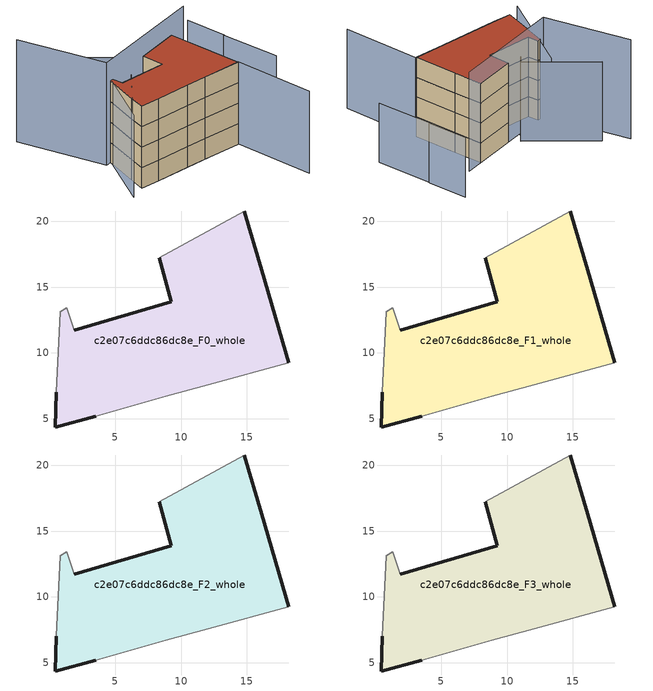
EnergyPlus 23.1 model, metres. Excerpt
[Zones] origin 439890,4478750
c2e07c6ddc86dc8e_F0_whole
 floor ground (EU_floor_Construction): 14.8,20.78 16.12,16.27 18.17,9.26 12.07,7.61 8.84,6.71 3.52,5.21 0.46,4.38 0.52,7.03 0.84,13.15 1.33,13.42 1.87,11.73 9.27,13.89 8.33,17.24 z0
 wall outside (EU_wall_Construction): 18.17,9.26 16.12,16.27 14.8,20.78 / 8.33,17.24 9.27,13.89 1.87,11.73 / 0.52,7.03 0.46,4.38 3.52,5.21 z0:3
 wall adiabatic (EU_wall_Construction): 14.8,20.78 8.33,17.24 / 1.87,11.73 1.33,13.42 0.84,13.15 0.52,7.03 / 3.52,5.21 8.84,6.71 12.07,7.61 18.17,9.26 z0:3
c2e07c6ddc86dc8e_F1_whole
 floor to c2e07c6ddc86dc8e_F0_whole (EU_floor_Construction): 14.8,20.78 16.12,16.27 18.17,9.26 12.07,7.61 8.84,6.71 3.52,5.21 0.46,4.38 0.52,7.03 0.84,13.15 1.33,13.42 1.87,11.73 9.27,13.89 8.33,17.24 z3
 wall outside (EU_wall_Construction): 18.17,9.26 16.12,16.27 14.8,20.78 / 8.33,17.24 9.27,13.89 1.87,11.73 / 0.52,7.03 0.46,4.38 3.52,5.21 z3:6
 wall adiabatic (EU_wall_Construction): 14.8,20.78 8.33,17.24 / 1.87,11.73 1.33,13.42 0.84,13.15 0.52,7.03 / 3.52,5.21 8.84,6.71 12.07,7.61 18.17,9.26 z3:6
c2e07c6ddc86dc8e_F2_whole
 floor to c2e07c6ddc86dc8e_F1_whole (EU_floor_Construction): 14.8,20.78 16.12,16.27 18.17,9.26 12.07,7.61 8.84,6.71 3.52,5.21 0.46,4.38 0.52,7.03 0.84,13.15 1.33,13.42 1.87,11.73 9.27,13.89 8.33,17.24 z6
 wall outside (EU_wall_Construction): 18.17,9.26 16.12,16.27 14.8,20.78 / 8.33,17.24 9.27,13.89 1.87,11.73 / 0.52,7.03 0.46,4.38 3.52,5.21 z6:9
 wall adiabatic (EU_wall_Construction): 14.8,20.78 8.33,17.24 / 1.87,11.73 1.33,13.42 0.84,13.15 0.52,7.03 / 3.52,5.21 8.84,6.71 12.07,7.61 18.17,9.26 z6:9
c2e07c6ddc86dc8e_F3_whole
 floor to c2e07c6ddc86dc8e_F2_whole (EU_floor_Construction): 14.8,20.78 16.12,16.27 18.17,9.26 12.07,7.61 8.84,6.71 3.52,5.21 0.46,4.38 0.52,7.03 0.84,13.15 1.33,13.42 1.87,11.73 9.27,13.89 8.33,17.24 z9
 wall outside (EU_wall_Construction): 18.17,9.26 16.12,16.27 14.8,20.78 / 8.33,17.24 9.27,13.89 1.87,11.73 / 0.52,7.03 0.46,4.38 3.52,5.21 z9:12
 wall adiabatic (EU_wall_Construction): 14.8,20.78 8.33,17.24 / 1.87,11.73 1.33,13.42 0.84,13.15 0.52,7.03 / 3.52,5.21 8.84,6.71 12.07,7.61 18.17,9.26 z9:12
 roof outside (EU_roof_Construction): 18.17,9.26 16.12,16.27 14.8,20.78 8.33,17.24 9.27,13.89 1.87,11.73 1.33,13.42 0.84,13.15 0.52,7.03 0.46,4.38 3.52,5.21 8.84,6.71 12.07,7.61 z12
shading: 3.52,5.21 18.27,9.37 / 18.27,9.37 21.77,-3.06 / -2.91,23.42 6.75,17.87 / 6.75,17.87 -0.13,5.9 / 2.54,18.95 -1.84,2.62 z0:12; 26.6,13.63 23.87,22.52 / 24,22.44 22.07,28.82 z0:9; 17.49,22.26 0.04,12.7 / 0.04,12.7 -6.6,24.81 z0:15
[Building]
EU S2 Campaign: North Axis=0; Terrain=City; Solar Distribution=FullExterior
[Site:Location]
Madrid: Latitude=40.5; Longitude=-3.5; Time Zone=1; Elevation=609
[SizingPeriod:WeatherFileDays]
AnnualSizingPeriod: Begin Month=1; Begin Day of Month=1; End Month=12; End Day of Month=31; Day of Week for Start Day=Monday; Use Weather File Daylight Saving Period=No; Use Weather File Rain and Snow Indicators=No
[MATERIAL]
EU_InternalMass_Material: Roughness=MediumRough; Thickness=0.1; Conductivity=1; Density=1800; Specific Heat=900; Thermal Absorptance=0.9; Solar Absorptance=0.7; Visible Absorptance=0.7
[MATERIAL:NOMASS] Roughness=MediumRough; Thermal Absorptance=0.9; Solar Absorptance=0.7; Visible Absorptance=0.7
Name | Thermal Resistance
EU_wall_NoMass | 0.419739
EU_roof_NoMass | 0.352165
EU_floor_NoMass | 0.608284
[CONSTRUCTION]
EU_wall_Construction: EU_wall_NoMass
EU_roof_Construction: EU_roof_NoMass
EU_floor_Construction: EU_floor_NoMass
EU_InternalMass_Construction: EU_InternalMass_Material
[ZONE] Type=1; Multiplier=1; Ceiling Height=autocalculate; Floor Area=autocalculate; Part of Total Floor Area=Yes
Name | Volume
c2e07c6ddc86dc8e_F0_whole | 449.185
c2e07c6ddc86dc8e_F1_whole; c2e07c6ddc86dc8e_F2_whole; c2e07c6ddc86dc8e_F3_whole | 449.186
[INTERNALMASS] Construction=EU_InternalMass_Construction; Surface Area=145.132
Name | Zone or ZoneList
c2e07c6ddc86dc8e_F0_whole_EU_InternalMass | c2e07c6ddc86dc8e_F0_whole
c2e07c6ddc86dc8e_F1_whole_EU_InternalMass | c2e07c6ddc86dc8e_F1_whole
c2e07c6ddc86dc8e_F2_whole_EU_InternalMass | c2e07c6ddc86dc8e_F2_whole
c2e07c6ddc86dc8e_F3_whole_EU_InternalMass | c2e07c6ddc86dc8e_F3_whole
[OTHEREQUIPMENT] Fuel Type=Electricity; Design Level Calculation Method=Watts/Area; Power per Zone Floor Area=1; Fraction Latent=0; Fraction Radiant=0; Fraction Lost=0; Carbon Dioxide Generation Rate=0; EndUse Subcategory=EU_Step8_InternalGains
Name | Zone or ZoneList or Space or SpaceList | Schedule
EU_Step8_InternalGain_c2e07c6ddc86dc8e_F0_whole_f000 | c2e07c6ddc86dc8e_F0_whole | EU_Step8_GainSchedule_c2e07c6ddc86dc8e_F0_whole_f000
EU_Step8_InternalGain_c2e07c6ddc86dc8e_F1_whole_f000 | c2e07c6ddc86dc8e_F1_whole | EU_Step8_GainSchedule_c2e07c6ddc86dc8e_F1_whole_f000
EU_Step8_InternalGain_c2e07c6ddc86dc8e_F2_whole_f000 | c2e07c6ddc86dc8e_F2_whole | EU_Step8_GainSchedule_c2e07c6ddc86dc8e_F2_whole_f000
EU_Step8_InternalGain_c2e07c6ddc86dc8e_F3_whole_f000 | c2e07c6ddc86dc8e_F3_whole | EU_Step8_GainSchedule_c2e07c6ddc86dc8e_F3_whole_f000
[ZONEVENTILATION:DESIGNFLOWRATE] Schedule=EU_AlwaysOn; Design Flow Rate Calculation Method=AirChanges/Hour; Air Changes per Hour=0.703302; Ventilation Type=Natural; Fan Pressure Rise=0; Fan Total Efficiency=1; Constant Term Coefficient=1; Temperature Term Coefficient=0; Velocity Term Coefficient=0; Velocity Squared Term Coefficient=0; Minimum Indoor Temperature=-100; Maximum Indoor Temperature=100; Delta Temperature=-100; Minimum Outdoor Temperature=-100; Maximum Outdoor Temperature=100; Maximum Wind Speed=40
Name | Zone or ZoneList or Space or SpaceList
EU_ConstantAir_c2e07c6ddc86dc8e_F0_whole | c2e07c6ddc86dc8e_F0_whole
EU_ConstantAir_c2e07c6ddc86dc8e_F1_whole | c2e07c6ddc86dc8e_F1_whole
EU_ConstantAir_c2e07c6ddc86dc8e_F2_whole | c2e07c6ddc86dc8e_F2_whole
EU_ConstantAir_c2e07c6ddc86dc8e_F3_whole | c2e07c6ddc86dc8e_F3_whole
[HVACTEMPLATE:THERMOSTAT] Constant Heating Setpoint=20; Constant Cooling Setpoint=50
EU_HeatOnly_c2e07c6ddc86dc8e_F0_whole; EU_HeatOnly_c2e07c6ddc86dc8e_F1_whole; EU_HeatOnly_c2e07c6ddc86dc8e_F2_whole; EU_HeatOnly_c2e07c6ddc86dc8e_F3_whole
[HVACTEMPLATE:ZONE:IDEALLOADSAIRSYSTEM] System Availability Schedule=EU_AlwaysOn; Maximum Heating Supply Air Temperature=50; Minimum Cooling Supply Air Temperature=13; Maximum Heating Supply Air Humidity Ratio=0.0156; Minimum Cooling Supply Air Humidity Ratio=0.0077; Heating Limit=NoLimit; Cooling Limit=NoLimit; Heating Availability Schedule=EU_AlwaysOn; Cooling Availability Schedule=EU_CoolingOff; Dehumidification Control Type=ConstantSensibleHeatRatio; Cooling Sensible Heat Ratio=0.7; Dehumidification Setpoint=60; Humidification Control Type=None; Humidification Setpoint=30; Outdoor Air Method=None; Outdoor Air Flow Rate per Person=0.00944; Outdoor Air Flow Rate per Zone Floor Area=0; Outdoor Air Flow Rate per Zone=0; Demand Controlled Ventilation Type=None; Outdoor Air Economizer Type=NoEconomizer; Heat Recovery Type=None; Sensible Heat Recovery Effectiveness=0.7; Latent Heat Recovery Effectiveness=0.65
Name | Template Thermostat
c2e07c6ddc86dc8e_F0_whole | EU_HeatOnly_c2e07c6ddc86dc8e_F0_whole
c2e07c6ddc86dc8e_F1_whole | EU_HeatOnly_c2e07c6ddc86dc8e_F1_whole
c2e07c6ddc86dc8e_F2_whole | EU_HeatOnly_c2e07c6ddc86dc8e_F2_whole
c2e07c6ddc86dc8e_F3_whole | EU_HeatOnly_c2e07c6ddc86dc8e_F3_whole
[SIZING:ZONE] Zone Cooling Design Supply Air Temperature Input Method=SupplyAirTemperature; Zone Cooling Design Supply Air Temperature=13; Zone Heating Design Supply Air Temperature Input Method=SupplyAirTemperature; Zone Heating Design Supply Air Temperature=50; Zone Cooling Design Supply Air Humidity Ratio=0.008; Zone Heating Design Supply Air Humidity Ratio=0.008; Cooling Design Air Flow Method=DesignDay; Cooling Design Air Flow Rate=0; Cooling Minimum Air Flow per Zone Floor Area=0.000762; Cooling Minimum Air Flow=0; Cooling Minimum Air Flow Fraction=0.2; Heating Design Air Flow Method=DesignDay; Heating Design Air Flow Rate=0; Heating Maximum Air Flow per Zone Floor Area=0.002032; Heating Maximum Air Flow=0.141576; Heating Maximum Air Flow Fraction=0.3; Account for Dedicated Outdoor Air System=No; Dedicated Outdoor Air System Control Strategy=NeutralSupplyAir; Dedicated Outdoor Air Low Setpoint Temperature for Design=autosize; Dedicated Outdoor Air High Setpoint Temperature for Design=autosize; Zone Load Sizing Method=Sensible Load Only No Latent Load; Zone Latent Cooling Design Supply Air Humidity Ratio Input Method=HumidityRatioDifference; Zone Cooling Design Supply Air Humidity Ratio Difference=0.005; Zone Latent Heating Design Supply Air Humidity Ratio Input Method=HumidityRatioDifference; Zone Humidification Design Supply Air Humidity Ratio Difference=0.005
c2e07c6ddc86dc8e_F0_whole; c2e07c6ddc86dc8e_F1_whole; c2e07c6ddc86dc8e_F2_whole; c2e07c6ddc86dc8e_F3_whole
[SCHEDULE:CONSTANT]
Name | Hourly Value
EU_AlwaysOn | 1
EU_CoolingOff | 0
[SCHEDULE:FILE] Column Number=1; Rows to Skip at Top=0; Number of Hours of Data=8760; Column Separator=Comma; Interpolate to Timestep=No; Minutes per Item=60; Adjust Schedule for Daylight Savings=Yes
Name | File
EU_Step8_GainSchedule_c2e07c6ddc86dc8e_F0_whole_f000 | ../../schedules/c2e07c6ddc86dc8e/c2e07c6ddc86dc8e_F0_whole_f000_gain.csv
EU_Step8_GainSchedule_c2e07c6ddc86dc8e_F1_whole_f000 | ../../schedules/c2e07c6ddc86dc8e/c2e07c6ddc86dc8e_F1_whole_f000_gain.csv
EU_Step8_GainSchedule_c2e07c6ddc86dc8e_F2_whole_f000 | ../../schedules/c2e07c6ddc86dc8e/c2e07c6ddc86dc8e_F2_whole_f000_gain.csv
EU_Step8_GainSchedule_c2e07c6ddc86dc8e_F3_whole_f000 | ../../schedules/c2e07c6ddc86dc8e/c2e07c6ddc86dc8e_F3_whole_f000_gain.csv
